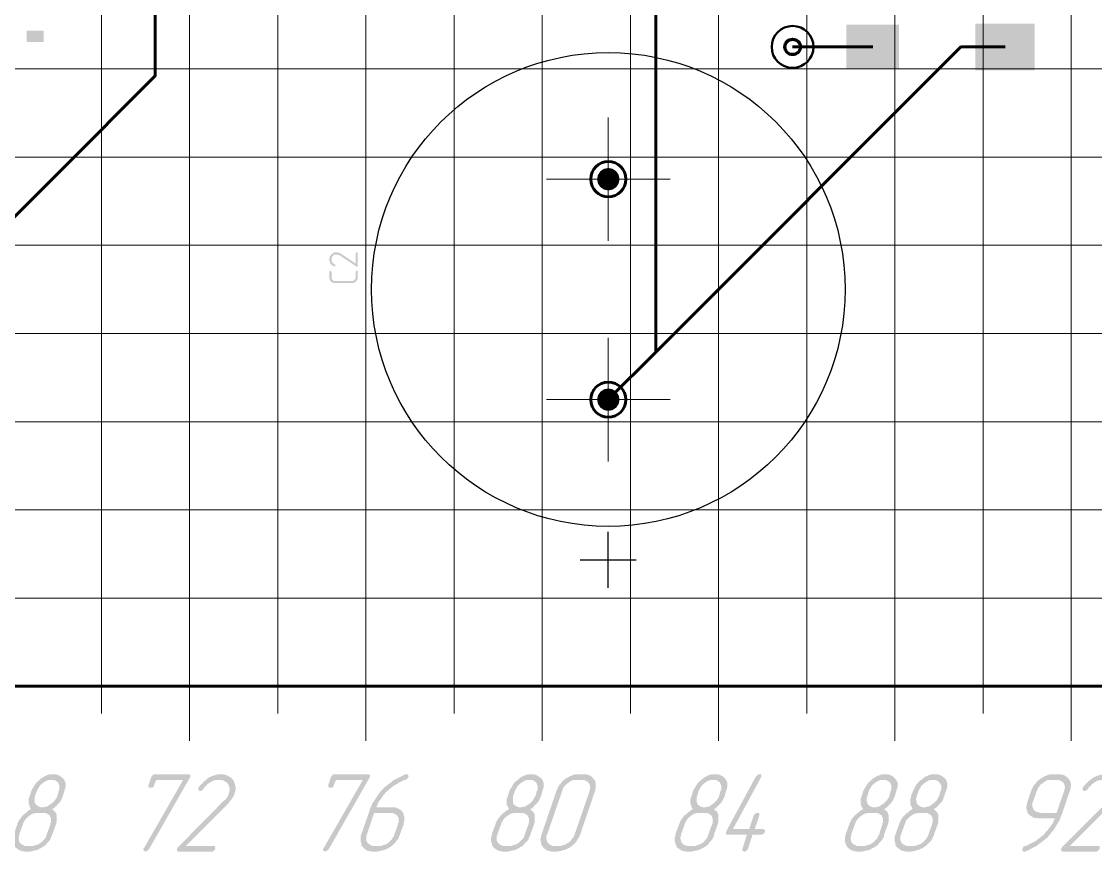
# Paper-space layout 'Layout1' of a CAD drawing. Extents: x -1 to 840, y -1 to 593.
# Drawn here: x 245.69 to 294.43, y 323.69 to 361.34 of the extents above; entities that cross this region are included whole.
import ezdxf

# ---------------------------------------------------------------- set-up
doc = ezdxf.new("R2010")
doc.units = 0
doc.header["$MEASUREMENT"] = 0
doc.layers.add('PDF _Геометрия', color=7, linetype='CONTINUOUS')
doc.layers.add('PDF _Сплошная заливка', color=7, linetype='CONTINUOUS')

psp = doc.layouts.get("Layout1")

# ---------------------------------------------------------------- hatches: boundary and pattern name
at = {"layer": 'PDF _Сплошная заливка', "transparency": 33554559}
for points in [[(272.32, 354.188), (271.81, 354.188), (271.849, 354.383), (271.96, 354.548), (272.125, 354.658), (272.32, 354.697)], [(259.658, 350.541), (259.658, 350.566), (259.658, 350.566), (259.658, 350.617), (259.684, 350.642), (259.684, 350.693), (259.709, 350.719), (259.735, 350.744), (259.735, 350.77), (259.76, 350.77), (259.76, 350.77), (259.76, 350.77), (259.76, 350.795), (259.785, 350.795), (259.811, 350.82), (259.836, 350.846), (259.887, 350.871), (259.912, 350.871), (259.938, 350.871), (259.938, 350.871), (259.963, 350.871), (259.989, 350.871), (259.989, 350.871), (259.989, 350.871), (260.014, 350.871), (260.014, 350.871), (260.039, 350.871), (260.065, 350.871), (260.065, 350.871), (260.065, 350.871), (260.09, 350.846), (260.09, 350.846), (260.116, 350.846), (260.116, 350.846), (260.141, 350.82), (260.166, 350.82), (260.852, 350.363), (260.852, 350.82), (260.852, 350.82), (260.878, 350.846), (260.878, 350.846), (260.878, 350.846), (260.878, 350.871), (260.903, 350.871), (260.903, 350.871), (260.903, 350.871), (260.929, 350.871), (260.929, 350.871), (260.954, 350.846), (260.954, 350.846), (260.954, 350.846), (260.954, 350.846), (260.954, 350.82), (260.954, 350.261), (260.954, 350.261), (260.954, 350.236), (260.954, 350.236), (260.929, 350.236), (260.929, 350.236), (260.929, 350.211), (260.903, 350.211), (260.903, 350.211), (260.903, 350.211), (260.903, 350.211), (260.878, 350.236), (260.116, 350.744), (260.065, 350.744), (260.039, 350.77), (260.039, 350.77), (260.039, 350.77), (260.039, 350.77), (260.014, 350.77), (259.989, 350.77), (259.963, 350.77), (259.963, 350.77), (259.963, 350.77), (259.963, 350.77), (259.938, 350.77), (259.912, 350.77), (259.887, 350.77), (259.862, 350.744), (259.836, 350.719), (259.811, 350.693), (259.811, 350.693), (259.811, 350.693), (259.811, 350.693), (259.785, 350.693), (259.785, 350.668), (259.785, 350.668), (259.76, 350.617), (259.76, 350.617), (259.76, 350.617), (259.76, 350.617), (259.76, 350.592), (259.76, 350.592), (259.76, 350.566), (259.76, 350.541), (259.76, 350.516), (259.76, 350.516), (259.76, 350.49), (259.76, 350.465), (259.76, 350.465), (259.785, 350.439), (259.785, 350.414), (259.785, 350.414), (259.785, 350.414), (259.811, 350.389), (259.811, 350.389), (259.836, 350.363), (259.862, 350.363), (259.887, 350.338), (259.912, 350.312), (259.912, 350.312), (259.912, 350.312), (259.912, 350.312), (259.938, 350.312), (259.938, 350.312), (259.938, 350.312), (259.938, 350.287), (259.938, 350.287), (259.938, 350.287), (259.938, 350.261), (259.938, 350.261), (259.938, 350.236), (259.912, 350.236), (259.912, 350.236), (259.912, 350.236), (259.887, 350.236), (259.887, 350.236), (259.862, 350.236), (259.862, 350.236), (259.862, 350.236), (259.862, 350.236), (259.836, 350.261), (259.811, 350.261), (259.785, 350.287), (259.76, 350.312), (259.735, 350.338), (259.709, 350.363), (259.709, 350.363), (259.709, 350.363), (259.684, 350.389), (259.684, 350.414), (259.684, 350.439), (259.658, 350.465), (259.658, 350.49), (259.658, 350.516)], [(259.658, 349.982), (259.658, 350.008), (259.658, 350.008), (259.684, 350.008), (259.684, 350.033), (259.684, 350.033), (259.709, 350.033), (259.709, 350.033), (259.709, 350.033), (259.735, 350.033), (259.735, 350.008), (259.735, 350.008), (259.735, 350.008), (259.735, 350.008), (259.76, 349.982), (259.76, 349.754), (259.76, 349.728), (259.76, 349.703), (259.76, 349.677), (259.76, 349.677), (259.785, 349.652), (259.811, 349.627), (259.811, 349.627), (259.811, 349.627), (259.836, 349.601), (259.836, 349.601), (259.862, 349.576), (259.887, 349.576), (259.912, 349.576), (259.938, 349.576), (260.675, 349.576), (260.675, 349.576), (260.7, 349.576), (260.7, 349.576), (260.725, 349.576), (260.751, 349.576), (260.776, 349.601), (260.776, 349.601), (260.802, 349.627), (260.802, 349.627), (260.827, 349.627), (260.827, 349.652), (260.827, 349.652), (260.852, 349.677), (260.852, 349.703), (260.852, 349.728), (260.852, 349.754), (260.852, 349.982), (260.852, 349.982), (260.878, 350.008), (260.878, 350.008), (260.878, 350.008), (260.878, 350.033), (260.903, 350.033), (260.903, 350.033), (260.903, 350.033), (260.929, 350.033), (260.929, 350.033), (260.954, 350.008), (260.954, 350.008), (260.954, 350.008), (260.954, 350.008), (260.954, 349.982), (260.954, 349.754), (260.954, 349.728), (260.954, 349.703), (260.954, 349.677), (260.929, 349.652), (260.929, 349.627), (260.903, 349.601), (260.878, 349.55), (260.878, 349.55), (260.878, 349.55), (260.852, 349.55), (260.852, 349.525), (260.827, 349.525), (260.802, 349.5), (260.751, 349.5), (260.725, 349.474), (260.7, 349.474), (260.675, 349.474), (259.938, 349.474), (259.938, 349.474), (259.938, 349.474), (259.912, 349.474), (259.912, 349.474), (259.887, 349.474), (259.862, 349.474), (259.836, 349.5), (259.811, 349.5), (259.76, 349.525), (259.735, 349.55), (259.735, 349.55), (259.735, 349.55), (259.735, 349.576), (259.709, 349.576), (259.684, 349.601), (259.684, 349.627), (259.658, 349.677), (259.658, 349.703), (259.658, 349.728)], [(272.32, 344.188), (271.81, 344.188), (271.849, 344.383), (271.96, 344.548), (272.125, 344.659), (272.32, 344.697)], [(253.282, 327.198), (253.307, 327.198), (253.333, 327.173), (253.333, 327.173), (253.358, 327.148), (253.358, 327.122), (253.358, 327.071), (253.333, 327.046), (251.478, 323.795), (251.478, 323.795), (251.453, 323.769), (251.427, 323.769), (251.402, 323.719), (251.326, 323.693), (251.3, 323.693), (251.3, 323.693), (251.275, 323.719), (251.249, 323.719), (251.224, 323.744), (251.224, 323.744), (251.224, 323.769), (251.224, 323.82), (251.249, 323.846), (253.028, 326.944), (251.808, 326.944), (251.707, 326.69), (251.707, 326.69), (251.707, 326.665), (251.681, 326.64), (251.656, 326.614), (251.63, 326.589), (251.605, 326.589), (251.58, 326.589), (251.554, 326.589), (251.554, 326.589), (251.529, 326.589), (251.503, 326.589), (251.478, 326.614), (251.453, 326.614), (251.453, 326.64), (251.453, 326.665), (251.453, 326.69), (251.58, 327.071), (251.58, 327.071), (251.605, 327.097), (251.605, 327.122), (251.63, 327.148), (251.656, 327.148), (251.681, 327.173), (251.707, 327.198), (251.757, 327.198)], [(254.781, 327.198), (254.806, 327.198), (254.857, 327.198), (254.933, 327.173), (255.009, 327.148), (255.111, 327.097), (255.212, 327.046), (255.238, 326.995), (255.289, 326.944), (255.289, 326.944), (255.289, 326.944), (255.314, 326.919), (255.314, 326.919), (255.34, 326.843), (255.365, 326.792), (255.39, 326.69), (255.416, 326.589), (255.416, 326.538), (255.39, 326.462), (255.39, 326.411), (255.365, 326.335), (255.365, 326.335), (255.365, 326.309), (255.365, 326.309), (255.34, 326.259), (255.314, 326.233), (255.314, 326.182), (255.238, 326.106), (255.238, 326.106), (255.238, 326.081), (255.212, 326.055), (255.187, 326.03), (255.162, 325.979), (255.111, 325.928), (255.085, 325.878), (255.035, 325.827), (253.155, 323.947), (254.425, 323.947), (254.425, 323.947), (254.45, 323.947), (254.476, 323.922), (254.476, 323.896), (254.476, 323.896), (254.501, 323.846), (254.476, 323.82), (254.476, 323.82), (254.476, 323.795), (254.45, 323.769), (254.425, 323.744), (254.425, 323.744), (254.4, 323.719), (254.374, 323.693), (254.323, 323.693), (252.824, 323.693), (252.799, 323.693), (252.774, 323.719), (252.748, 323.744), (252.748, 323.744), (252.748, 323.769), (252.748, 323.795), (252.748, 323.82), (252.748, 323.846), (252.748, 323.846), (252.799, 323.896), (254.857, 325.979), (254.959, 326.055), (255.009, 326.157), (255.035, 326.157), (255.035, 326.182), (255.035, 326.182), (255.06, 326.208), (255.085, 326.284), (255.111, 326.335), (255.111, 326.335), (255.111, 326.36), (255.111, 326.386), (255.136, 326.436), (255.136, 326.487), (255.136, 326.563), (255.111, 326.64), (255.085, 326.716), (255.085, 326.741), (255.06, 326.767), (255.035, 326.767), (255.035, 326.792), (255.035, 326.792), (255.009, 326.817), (254.959, 326.843), (254.882, 326.894), (254.882, 326.894), (254.857, 326.919), (254.831, 326.919), (254.806, 326.919), (254.781, 326.944), (254.73, 326.944), (254.654, 326.944), (254.628, 326.944), (254.577, 326.944), (254.552, 326.944), (254.476, 326.919), (254.425, 326.919), (254.374, 326.894), (254.298, 326.843), (254.298, 326.843), (254.273, 326.843), (254.222, 326.817), (254.171, 326.767), (254.12, 326.741), (254.069, 326.665), (253.993, 326.614), (253.942, 326.512), (253.942, 326.512), (253.917, 326.512), (253.917, 326.487), (253.891, 326.462), (253.866, 326.462), (253.866, 326.462), (253.841, 326.436), (253.815, 326.436), (253.79, 326.436), (253.764, 326.436), (253.739, 326.462), (253.714, 326.462), (253.714, 326.487), (253.714, 326.487), (253.714, 326.512), (253.714, 326.563), (253.739, 326.614), (253.739, 326.614), (253.739, 326.614), (253.764, 326.64), (253.764, 326.665), (253.815, 326.716), (253.891, 326.767), (253.942, 326.843), (254.044, 326.919), (254.12, 326.995), (254.222, 327.071), (254.222, 327.071), (254.222, 327.071), (254.273, 327.071), (254.298, 327.097), (254.374, 327.122), (254.45, 327.148), (254.527, 327.173), (254.628, 327.198), (254.73, 327.198), (254.755, 327.198)], [(261.437, 327.198), (261.462, 327.198), (261.487, 327.173), (261.487, 327.173), (261.513, 327.148), (261.513, 327.122), (261.513, 327.071), (261.487, 327.046), (259.633, 323.795), (259.633, 323.795), (259.608, 323.769), (259.582, 323.769), (259.557, 323.719), (259.48, 323.693), (259.455, 323.693), (259.455, 323.693), (259.43, 323.719), (259.404, 323.719), (259.379, 323.744), (259.379, 323.744), (259.379, 323.769), (259.379, 323.82), (259.404, 323.846), (261.183, 326.944), (259.963, 326.944), (259.862, 326.69), (259.862, 326.69), (259.862, 326.665), (259.836, 326.64), (259.811, 326.614), (259.785, 326.589), (259.76, 326.589), (259.735, 326.589), (259.709, 326.589), (259.709, 326.589), (259.684, 326.589), (259.658, 326.589), (259.633, 326.614), (259.608, 326.614), (259.608, 326.64), (259.608, 326.665), (259.608, 326.69), (259.735, 327.071), (259.735, 327.071), (259.76, 327.097), (259.76, 327.122), (259.785, 327.148), (259.811, 327.148), (259.836, 327.173), (259.862, 327.198), (259.912, 327.198)], [(279.195, 327.198), (279.245, 327.198), (279.245, 327.173), (279.271, 327.148), (279.271, 327.148), (279.271, 327.122), (279.271, 327.071), (279.245, 327.046), (277.975, 324.709), (278.712, 324.709), (278.915, 325.319), (278.915, 325.344), (278.94, 325.344), (278.94, 325.37), (278.991, 325.395), (278.991, 325.42), (279.017, 325.42), (279.042, 325.446), (279.093, 325.446), (279.093, 325.446), (279.118, 325.446), (279.144, 325.446), (279.169, 325.42), (279.169, 325.42), (279.169, 325.395), (279.169, 325.37), (279.169, 325.319), (278.966, 324.709), (279.347, 324.709), (279.347, 324.709), (279.398, 324.684), (279.398, 324.658), (279.423, 324.658), (279.423, 324.633), (279.423, 324.608), (279.423, 324.582), (279.423, 324.582), (279.398, 324.557), (279.398, 324.531), (279.347, 324.481), (279.347, 324.481), (279.322, 324.481), (279.296, 324.455), (279.245, 324.455), (278.864, 324.455), (278.661, 323.82), (278.661, 323.82), (278.636, 323.795), (278.636, 323.769), (278.585, 323.719), (278.585, 323.719), (278.559, 323.719), (278.534, 323.693), (278.483, 323.693), (278.483, 323.693), (278.483, 323.693), (278.458, 323.719), (278.407, 323.719), (278.407, 323.744), (278.407, 323.744), (278.407, 323.769), (278.407, 323.795), (278.407, 323.82), (278.61, 324.455), (277.747, 324.455), (277.721, 324.455), (277.696, 324.455), (277.67, 324.481), (277.67, 324.481), (277.67, 324.506), (277.645, 324.531), (277.67, 324.582), (277.67, 324.608), (279.017, 327.097), (279.017, 327.097), (279.042, 327.122), (279.068, 327.148), (279.093, 327.173), (279.169, 327.198)], [(294.92, 327.198), (294.945, 327.198), (294.971, 327.198), (295.047, 327.173), (295.149, 327.148), (295.225, 327.097), (295.327, 327.046), (295.377, 326.995), (295.403, 326.944), (295.403, 326.944), (295.428, 326.944), (295.428, 326.919), (295.428, 326.919), (295.479, 326.843), (295.504, 326.792), (295.53, 326.69), (295.53, 326.589), (295.53, 326.538), (295.53, 326.462), (295.53, 326.411), (295.504, 326.335), (295.504, 326.335), (295.504, 326.309), (295.479, 326.309), (295.479, 326.259), (295.454, 326.233), (295.428, 326.182), (295.377, 326.106), (295.377, 326.106), (295.352, 326.081), (295.352, 326.055), (295.327, 326.03), (295.301, 325.979), (295.25, 325.928), (295.2, 325.878), (295.149, 325.827), (293.269, 323.947), (294.539, 323.947), (294.564, 323.947), (294.59, 323.947), (294.615, 323.922), (294.615, 323.896), (294.615, 323.896), (294.615, 323.846), (294.615, 323.82), (294.615, 323.82), (294.59, 323.795), (294.59, 323.769), (294.564, 323.744), (294.539, 323.744), (294.514, 323.719), (294.488, 323.693), (294.437, 323.693), (292.939, 323.693), (292.913, 323.693), (292.888, 323.719), (292.888, 323.744), (292.862, 323.744), (292.862, 323.769), (292.862, 323.795), (292.862, 323.82), (292.888, 323.846), (292.888, 323.846), (292.913, 323.896), (294.996, 325.979), (295.073, 326.055), (295.149, 326.157), (295.149, 326.157), (295.149, 326.182), (295.174, 326.182), (295.174, 326.208), (295.225, 326.284), (295.25, 326.335), (295.25, 326.335), (295.25, 326.36), (295.25, 326.386), (295.25, 326.436), (295.276, 326.487), (295.25, 326.563), (295.25, 326.64), (295.225, 326.716), (295.2, 326.741), (295.174, 326.767), (295.174, 326.767), (295.174, 326.792), (295.149, 326.792), (295.149, 326.817), (295.073, 326.843), (295.022, 326.894), (294.996, 326.894), (294.996, 326.919), (294.971, 326.919), (294.945, 326.919), (294.92, 326.944), (294.869, 326.944), (294.768, 326.944), (294.742, 326.944), (294.717, 326.944), (294.666, 326.944), (294.615, 326.919), (294.564, 326.919), (294.488, 326.894), (294.412, 326.843), (294.412, 326.843), (294.387, 326.843), (294.361, 326.817), (294.31, 326.767), (294.26, 326.741), (294.209, 326.665), (294.133, 326.614), (294.082, 326.512), (294.056, 326.512), (294.056, 326.512), (294.031, 326.487), (294.006, 326.462), (294.006, 326.462), (293.98, 326.462), (293.955, 326.436), (293.929, 326.436), (293.929, 326.436), (293.904, 326.436), (293.879, 326.462), (293.853, 326.462), (293.853, 326.487), (293.828, 326.487), (293.828, 326.512), (293.853, 326.563), (293.853, 326.614), (293.853, 326.614), (293.879, 326.614), (293.879, 326.64), (293.904, 326.665), (293.955, 326.716), (294.006, 326.767), (294.082, 326.843), (294.158, 326.919), (294.26, 326.995), (294.361, 327.071), (294.361, 327.071), (294.361, 327.071), (294.387, 327.071), (294.437, 327.097), (294.488, 327.122), (294.59, 327.148), (294.666, 327.173), (294.768, 327.198), (294.844, 327.198), (294.895, 327.198)]]:
    psp.add_hatch(color=256, dxfattribs=at).paths.add_polyline_path(points)
at = {"layer": 'PDF _Сплошная заливка', "true_color": 0xffffff, "transparency": 33554559}
for points in [[(272.32, 354.697), (272.515, 354.658), (272.681, 354.548), (272.791, 354.383), (272.83, 354.188), (272.32, 354.188)], [(272.32, 353.678), (272.125, 353.717), (271.96, 353.827), (271.849, 353.992), (271.81, 354.188), (272.32, 354.188)], [(272.83, 354.188), (272.791, 353.992), (272.681, 353.827), (272.515, 353.717), (272.32, 353.678), (272.32, 354.188)], [(272.32, 344.697), (272.515, 344.659), (272.681, 344.548), (272.791, 344.383), (272.83, 344.188), (272.32, 344.188)], [(272.32, 343.678), (272.125, 343.717), (271.96, 343.827), (271.849, 343.993), (271.81, 344.188), (272.32, 344.188)], [(272.83, 344.188), (272.791, 343.993), (272.681, 343.827), (272.515, 343.717), (272.32, 343.678), (272.32, 344.188)]]:
    psp.add_hatch(color=7, dxfattribs=at).paths.add_polyline_path(points)
at = {"layer": 'PDF _Сплошная заливка', "transparency": 33554559}
h = psp.add_hatch(color=256, dxfattribs=at)
h.paths.add_polyline_path([(247.058, 326.944), (247.032, 326.944), (246.981, 326.944), (246.931, 326.944), (246.88, 326.919), (246.804, 326.894), (246.727, 326.843), (246.651, 326.792), (246.651, 326.792), (246.626, 326.767), (246.6, 326.741), (246.549, 326.716), (246.524, 326.665), (246.473, 326.589), (246.422, 326.512), (246.397, 326.462), (246.295, 326.182), (246.295, 326.182), (246.295, 326.157), (246.295, 326.131), (246.295, 326.081), (246.295, 326.03), (246.295, 325.954), (246.295, 325.903), (246.346, 325.852), (246.346, 325.827), (246.346, 325.827), (246.372, 325.801), (246.397, 325.776), (246.448, 325.751), (246.499, 325.725), (246.575, 325.7), (246.651, 325.7), (246.677, 325.7), (246.702, 325.7), (246.753, 325.725), (246.829, 325.725), (246.88, 325.751), (246.956, 325.801), (247.032, 325.852), (247.032, 325.852), (247.058, 325.878), (247.108, 325.903), (247.134, 325.954), (247.185, 325.979), (247.235, 326.055), (247.286, 326.131), (247.312, 326.182), (247.388, 326.462), (247.388, 326.462), (247.413, 326.487), (247.413, 326.512), (247.413, 326.563), (247.413, 326.64), (247.413, 326.69), (247.388, 326.741), (247.362, 326.792), (247.362, 326.817), (247.362, 326.817), (247.337, 326.843), (247.286, 326.868), (247.261, 326.894), (247.21, 326.919), (247.134, 326.944)], flags=0)
h.paths.add_polyline_path([(246.677, 325.446), (246.397, 325.446), (246.346, 325.446), (246.295, 325.42), (246.245, 325.42), (246.168, 325.395), (246.092, 325.344), (246.016, 325.293), (246.016, 325.293), (245.991, 325.268), (245.965, 325.242), (245.914, 325.192), (245.864, 325.141), (245.838, 325.09), (245.787, 325.014), (245.762, 324.938), (245.584, 324.455), (245.584, 324.43), (245.584, 324.43), (245.584, 324.379), (245.559, 324.328), (245.559, 324.277), (245.584, 324.227), (245.584, 324.15), (245.609, 324.1), (245.635, 324.1), (245.635, 324.074), (245.66, 324.049), (245.686, 324.023), (245.737, 323.998), (245.787, 323.972), (245.864, 323.947), (245.914, 323.947), (246.219, 323.947), (246.245, 323.947), (246.295, 323.972), (246.372, 323.998), (246.422, 323.998), (246.499, 324.049), (246.575, 324.1), (246.575, 324.1), (246.6, 324.125), (246.651, 324.15), (246.677, 324.201), (246.727, 324.252), (246.778, 324.303), (246.804, 324.379), (246.829, 324.455), (247.007, 324.938), (247.007, 324.963), (247.007, 324.989), (247.032, 325.014), (247.032, 325.065), (247.032, 325.116), (247.032, 325.192), (247.007, 325.242), (246.981, 325.293), (246.981, 325.319), (246.981, 325.319), (246.956, 325.344), (246.905, 325.37), (246.88, 325.395), (246.829, 325.42), (246.753, 325.446)], flags=0)
h.paths.add_polyline_path([(247.21, 327.198), (247.261, 327.198), (247.312, 327.173), (247.388, 327.148), (247.464, 327.097), (247.54, 327.046), (247.617, 326.97), (247.617, 326.97), (247.617, 326.97), (247.642, 326.944), (247.642, 326.919), (247.667, 326.868), (247.667, 326.843), (247.693, 326.792), (247.693, 326.741), (247.693, 326.614), (247.667, 326.538), (247.642, 326.462), (247.566, 326.182), (247.54, 326.182), (247.54, 326.157), (247.54, 326.131), (247.515, 326.081), (247.489, 326.03), (247.464, 325.979), (247.388, 325.878), (247.362, 325.878), (247.362, 325.852), (247.337, 325.827), (247.312, 325.801), (247.261, 325.751), (247.21, 325.7), (247.159, 325.649), (247.083, 325.624), (247.083, 325.598), (247.108, 325.598), (247.134, 325.573), (247.159, 325.547), (247.185, 325.522), (247.235, 325.471), (247.261, 325.42), (247.286, 325.344), (247.286, 325.344), (247.286, 325.319), (247.286, 325.268), (247.286, 325.217), (247.286, 325.166), (247.286, 325.09), (247.286, 325.039), (247.261, 324.938), (247.083, 324.455), (247.083, 324.43), (247.083, 324.43), (247.083, 324.404), (247.058, 324.404), (247.032, 324.328), (247.007, 324.252), (246.956, 324.176), (246.88, 324.1), (246.804, 323.998), (246.702, 323.922), (246.677, 323.922), (246.677, 323.896), (246.651, 323.896), (246.651, 323.896), (246.6, 323.871), (246.575, 323.846), (246.499, 323.82), (246.422, 323.769), (246.295, 323.744), (246.194, 323.719), (246.092, 323.693), (245.813, 323.693), (245.787, 323.693), (245.737, 323.719), (245.66, 323.719), (245.609, 323.744), (245.533, 323.795), (245.457, 323.846), (245.381, 323.922), (245.381, 323.922), (245.356, 323.947), (245.356, 323.998), (245.33, 324.074), (245.305, 324.15), (245.305, 324.227), (245.305, 324.328), (245.33, 324.379), (245.33, 324.455), (245.508, 324.938), (245.508, 324.963), (245.508, 324.989), (245.533, 325.014), (245.559, 325.065), (245.584, 325.116), (245.635, 325.192), (245.686, 325.242), (245.737, 325.319), (245.737, 325.319), (245.762, 325.344), (245.787, 325.37), (245.864, 325.42), (245.914, 325.471), (245.965, 325.522), (246.041, 325.573), (246.143, 325.624), (246.118, 325.624), (246.118, 325.624), (246.092, 325.649), (246.092, 325.674), (246.067, 325.725), (246.041, 325.776), (246.041, 325.827), (246.016, 325.878), (246.016, 325.878), (246.016, 325.903), (246.016, 325.928), (246.016, 325.979), (246.016, 326.005), (246.016, 326.081), (246.041, 326.131), (246.067, 326.208), (246.143, 326.462), (246.143, 326.462), (246.143, 326.462), (246.168, 326.487), (246.168, 326.487), (246.194, 326.563), (246.245, 326.614), (246.295, 326.716), (246.346, 326.792), (246.448, 326.894), (246.549, 326.97), (246.549, 326.995), (246.575, 326.995), (246.6, 327.021), (246.651, 327.046), (246.677, 327.071), (246.727, 327.097), (246.829, 327.148), (246.981, 327.198), (247.058, 327.198), (247.185, 327.198)], flags=0)
h = psp.add_hatch(color=256, dxfattribs=at)
h.paths.add_polyline_path([(262.453, 325.446), (261.691, 325.446), (261.36, 324.455), (261.36, 324.43), (261.335, 324.43), (261.335, 324.379), (261.335, 324.328), (261.335, 324.277), (261.335, 324.227), (261.36, 324.15), (261.386, 324.1), (261.386, 324.1), (261.411, 324.074), (261.437, 324.049), (261.462, 324.023), (261.513, 323.998), (261.564, 323.972), (261.614, 323.947), (261.691, 323.947), (261.97, 323.947), (262.021, 323.947), (262.072, 323.972), (262.123, 323.998), (262.199, 323.998), (262.275, 324.049), (262.351, 324.1), (262.351, 324.1), (262.377, 324.125), (262.402, 324.15), (262.453, 324.201), (262.504, 324.252), (262.529, 324.303), (262.58, 324.379), (262.605, 324.455), (262.783, 324.938), (262.783, 324.963), (262.783, 324.989), (262.809, 325.014), (262.809, 325.065), (262.809, 325.116), (262.809, 325.192), (262.783, 325.242), (262.758, 325.293), (262.758, 325.319), (262.732, 325.319), (262.707, 325.344), (262.682, 325.37), (262.631, 325.395), (262.58, 325.42), (262.529, 325.446)], flags=0)
h.paths.add_polyline_path([(263.19, 327.198), (263.215, 327.198), (263.24, 327.148), (263.24, 327.148), (263.266, 327.122), (263.266, 327.097), (263.24, 327.071), (263.24, 327.071), (263.24, 327.046), (263.215, 327.021), (263.215, 326.995), (263.215, 326.995), (263.19, 326.995), (263.164, 326.97), (263.139, 326.944), (263.063, 326.944), (263.012, 326.919), (262.885, 326.843), (262.885, 326.843), (262.859, 326.843), (262.834, 326.843), (262.809, 326.817), (262.783, 326.792), (262.732, 326.767), (262.656, 326.716), (262.656, 326.716), (262.631, 326.716), (262.58, 326.665), (262.529, 326.64), (262.478, 326.589), (262.402, 326.538), (262.326, 326.462), (262.25, 326.386), (262.224, 326.386), (262.224, 326.36), (262.199, 326.335), (262.148, 326.284), (262.097, 326.233), (262.072, 326.182), (262.021, 326.106), (261.97, 326.03), (261.97, 326.03), (261.945, 326.005), (261.919, 325.979), (261.894, 325.928), (261.869, 325.878), (261.843, 325.827), (261.818, 325.751), (261.792, 325.7), (262.554, 325.7), (262.58, 325.7), (262.631, 325.7), (262.707, 325.674), (262.783, 325.649), (262.859, 325.598), (262.936, 325.547), (262.986, 325.471), (262.986, 325.471), (263.012, 325.446), (263.037, 325.395), (263.037, 325.344), (263.063, 325.242), (263.063, 325.166), (263.063, 325.065), (263.037, 325.014), (263.037, 324.938), (262.859, 324.455), (262.859, 324.43), (262.859, 324.43), (262.859, 324.404), (262.834, 324.404), (262.809, 324.328), (262.783, 324.252), (262.707, 324.176), (262.656, 324.1), (262.554, 323.998), (262.453, 323.922), (262.453, 323.922), (262.453, 323.896), (262.427, 323.896), (262.402, 323.896), (262.377, 323.871), (262.351, 323.846), (262.275, 323.82), (262.173, 323.769), (262.072, 323.744), (261.97, 323.719), (261.843, 323.693), (261.589, 323.693), (261.564, 323.693), (261.513, 323.719), (261.437, 323.719), (261.36, 323.744), (261.284, 323.795), (261.233, 323.846), (261.157, 323.922), (261.157, 323.922), (261.132, 323.947), (261.106, 323.998), (261.106, 324.074), (261.081, 324.15), (261.081, 324.227), (261.081, 324.328), (261.081, 324.379), (261.106, 324.455), (261.487, 325.547), (261.487, 325.573), (261.487, 325.573), (261.513, 325.624), (261.513, 325.649), (261.538, 325.7), (261.564, 325.751), (261.589, 325.801), (261.614, 325.878), (261.716, 326.03), (261.818, 326.182), (261.869, 326.259), (261.919, 326.335), (261.996, 326.436), (262.072, 326.512), (262.072, 326.512), (262.097, 326.538), (262.123, 326.563), (262.148, 326.589), (262.199, 326.64), (262.25, 326.665), (262.3, 326.716), (262.377, 326.767), (262.453, 326.817), (262.529, 326.894), (262.605, 326.944), (262.707, 326.995), (262.91, 327.097), (263.012, 327.148), (263.113, 327.198), (263.164, 327.198)], flags=0)
h = psp.add_hatch(color=256, dxfattribs=at)
h.paths.add_polyline_path([(268.753, 326.944), (268.728, 326.944), (268.677, 326.944), (268.626, 326.944), (268.575, 326.919), (268.499, 326.894), (268.423, 326.843), (268.347, 326.792), (268.347, 326.792), (268.321, 326.767), (268.296, 326.741), (268.245, 326.716), (268.194, 326.665), (268.169, 326.589), (268.118, 326.512), (268.093, 326.462), (267.991, 326.182), (267.991, 326.182), (267.991, 326.157), (267.991, 326.131), (267.991, 326.081), (267.991, 326.03), (267.991, 325.954), (267.991, 325.903), (268.016, 325.852), (268.042, 325.827), (268.042, 325.827), (268.067, 325.801), (268.093, 325.776), (268.143, 325.751), (268.194, 325.725), (268.271, 325.7), (268.321, 325.7), (268.372, 325.7), (268.398, 325.7), (268.448, 325.725), (268.525, 325.725), (268.575, 325.751), (268.652, 325.801), (268.728, 325.852), (268.728, 325.852), (268.753, 325.878), (268.804, 325.903), (268.829, 325.954), (268.88, 325.979), (268.931, 326.055), (268.956, 326.131), (269.007, 326.182), (269.083, 326.462), (269.083, 326.462), (269.109, 326.487), (269.109, 326.512), (269.109, 326.563), (269.109, 326.64), (269.109, 326.69), (269.083, 326.741), (269.058, 326.792), (269.058, 326.817), (269.058, 326.817), (269.033, 326.843), (268.982, 326.868), (268.956, 326.894), (268.906, 326.919), (268.829, 326.944)], flags=0)
h.paths.add_polyline_path([(268.372, 325.446), (268.093, 325.446), (268.042, 325.446), (267.991, 325.42), (267.94, 325.42), (267.864, 325.395), (267.788, 325.344), (267.712, 325.293), (267.712, 325.293), (267.686, 325.268), (267.661, 325.242), (267.61, 325.192), (267.559, 325.141), (267.534, 325.09), (267.483, 325.014), (267.458, 324.938), (267.28, 324.455), (267.28, 324.43), (267.28, 324.43), (267.254, 324.379), (267.254, 324.328), (267.254, 324.277), (267.254, 324.227), (267.28, 324.15), (267.305, 324.1), (267.331, 324.1), (267.331, 324.074), (267.356, 324.049), (267.381, 324.023), (267.432, 323.998), (267.483, 323.972), (267.534, 323.947), (267.61, 323.947), (267.915, 323.947), (267.94, 323.947), (267.991, 323.972), (268.067, 323.998), (268.118, 323.998), (268.194, 324.049), (268.271, 324.1), (268.271, 324.1), (268.296, 324.125), (268.321, 324.15), (268.372, 324.201), (268.423, 324.252), (268.474, 324.303), (268.499, 324.379), (268.525, 324.455), (268.702, 324.938), (268.702, 324.963), (268.702, 324.989), (268.728, 325.014), (268.728, 325.065), (268.728, 325.116), (268.728, 325.192), (268.702, 325.242), (268.677, 325.293), (268.677, 325.319), (268.652, 325.319), (268.626, 325.344), (268.601, 325.37), (268.575, 325.395), (268.499, 325.42), (268.448, 325.446)], flags=0)
h.paths.add_polyline_path([(268.906, 327.198), (268.956, 327.198), (269.007, 327.173), (269.083, 327.148), (269.16, 327.097), (269.236, 327.046), (269.312, 326.97), (269.312, 326.97), (269.312, 326.97), (269.338, 326.944), (269.338, 326.919), (269.363, 326.868), (269.363, 326.843), (269.388, 326.792), (269.388, 326.741), (269.388, 326.614), (269.363, 326.538), (269.338, 326.462), (269.261, 326.182), (269.236, 326.182), (269.236, 326.157), (269.236, 326.131), (269.211, 326.081), (269.185, 326.03), (269.16, 325.979), (269.083, 325.878), (269.058, 325.878), (269.058, 325.852), (269.033, 325.827), (268.982, 325.801), (268.956, 325.751), (268.906, 325.7), (268.855, 325.649), (268.779, 325.624), (268.779, 325.598), (268.804, 325.598), (268.829, 325.573), (268.855, 325.547), (268.88, 325.522), (268.931, 325.471), (268.956, 325.42), (268.982, 325.344), (268.982, 325.344), (268.982, 325.319), (268.982, 325.268), (268.982, 325.217), (268.982, 325.166), (268.982, 325.09), (268.982, 325.039), (268.956, 324.938), (268.779, 324.455), (268.779, 324.43), (268.779, 324.43), (268.779, 324.404), (268.753, 324.404), (268.728, 324.328), (268.702, 324.252), (268.652, 324.176), (268.575, 324.1), (268.474, 323.998), (268.398, 323.922), (268.372, 323.922), (268.372, 323.896), (268.347, 323.896), (268.321, 323.896), (268.296, 323.871), (268.271, 323.846), (268.194, 323.82), (268.118, 323.769), (267.991, 323.744), (267.89, 323.719), (267.788, 323.693), (267.508, 323.693), (267.483, 323.693), (267.432, 323.719), (267.356, 323.719), (267.305, 323.744), (267.229, 323.795), (267.153, 323.846), (267.077, 323.922), (267.077, 323.922), (267.051, 323.947), (267.051, 323.998), (267.026, 324.074), (267, 324.15), (267, 324.227), (267, 324.328), (267.026, 324.379), (267.026, 324.455), (267.204, 324.938), (267.204, 324.963), (267.204, 324.989), (267.229, 325.014), (267.254, 325.065), (267.28, 325.116), (267.331, 325.192), (267.381, 325.242), (267.432, 325.319), (267.432, 325.319), (267.458, 325.344), (267.483, 325.37), (267.534, 325.42), (267.61, 325.471), (267.661, 325.522), (267.737, 325.573), (267.839, 325.624), (267.813, 325.624), (267.813, 325.624), (267.788, 325.649), (267.788, 325.674), (267.762, 325.725), (267.737, 325.776), (267.712, 325.827), (267.712, 325.878), (267.712, 325.878), (267.712, 325.903), (267.712, 325.928), (267.712, 325.979), (267.712, 326.005), (267.712, 326.081), (267.737, 326.131), (267.762, 326.208), (267.839, 326.462), (267.839, 326.462), (267.839, 326.462), (267.839, 326.487), (267.864, 326.487), (267.89, 326.563), (267.94, 326.614), (267.991, 326.716), (268.042, 326.792), (268.143, 326.894), (268.245, 326.97), (268.245, 326.995), (268.271, 326.995), (268.296, 327.021), (268.321, 327.046), (268.372, 327.071), (268.423, 327.097), (268.525, 327.148), (268.677, 327.198), (268.753, 327.198), (268.88, 327.198)], flags=0)
h = psp.add_hatch(color=256, dxfattribs=at)
h.paths.add_polyline_path([(271.141, 326.944), (270.836, 326.944), (270.811, 326.944), (270.76, 326.944), (270.684, 326.919), (270.633, 326.894), (270.557, 326.843), (270.481, 326.792), (270.481, 326.792), (270.455, 326.767), (270.43, 326.741), (270.379, 326.716), (270.328, 326.64), (270.277, 326.589), (270.252, 326.512), (270.227, 326.436), (269.541, 324.455), (269.541, 324.43), (269.515, 324.43), (269.515, 324.379), (269.515, 324.328), (269.515, 324.277), (269.515, 324.227), (269.541, 324.15), (269.566, 324.1), (269.566, 324.1), (269.592, 324.074), (269.617, 324.049), (269.642, 324.023), (269.693, 323.998), (269.744, 323.972), (269.795, 323.947), (269.871, 323.947), (270.151, 323.947), (270.176, 323.947), (270.227, 323.972), (270.303, 323.998), (270.379, 323.998), (270.43, 324.049), (270.506, 324.1), (270.532, 324.1), (270.532, 324.125), (270.582, 324.15), (270.633, 324.201), (270.659, 324.252), (270.709, 324.303), (270.76, 324.379), (270.786, 324.455), (271.472, 326.436), (271.472, 326.462), (271.472, 326.487), (271.472, 326.512), (271.497, 326.563), (271.497, 326.614), (271.472, 326.69), (271.472, 326.741), (271.446, 326.792), (271.421, 326.792), (271.421, 326.817), (271.395, 326.843), (271.37, 326.868), (271.319, 326.894), (271.268, 326.919), (271.217, 326.944)], flags=0)
h.paths.add_polyline_path([(271.268, 327.198), (271.319, 327.198), (271.395, 327.173), (271.472, 327.148), (271.548, 327.097), (271.599, 327.046), (271.675, 326.97), (271.675, 326.97), (271.7, 326.944), (271.726, 326.894), (271.726, 326.843), (271.751, 326.767), (271.751, 326.665), (271.751, 326.563), (271.726, 326.512), (271.726, 326.462), (271.04, 324.455), (271.04, 324.43), (271.04, 324.43), (271.014, 324.404), (271.014, 324.404), (270.989, 324.328), (270.938, 324.277), (270.887, 324.176), (270.836, 324.1), (270.735, 323.998), (270.633, 323.922), (270.633, 323.922), (270.633, 323.922), (270.608, 323.896), (270.582, 323.896), (270.557, 323.871), (270.532, 323.846), (270.455, 323.82), (270.354, 323.769), (270.252, 323.744), (270.151, 323.719), (270.024, 323.693), (269.744, 323.693), (269.719, 323.693), (269.668, 323.719), (269.617, 323.719), (269.541, 323.744), (269.465, 323.795), (269.388, 323.846), (269.338, 323.922), (269.338, 323.922), (269.312, 323.947), (269.287, 323.998), (269.261, 324.074), (269.261, 324.15), (269.236, 324.227), (269.261, 324.328), (269.261, 324.379), (269.287, 324.455), (269.973, 326.462), (269.973, 326.462), (269.973, 326.462), (269.973, 326.487), (269.998, 326.512), (270.024, 326.563), (270.049, 326.64), (270.1, 326.716), (270.176, 326.792), (270.252, 326.894), (270.354, 326.97), (270.354, 326.97), (270.379, 326.995), (270.379, 326.995), (270.405, 327.021), (270.43, 327.021), (270.481, 327.046), (270.557, 327.097), (270.633, 327.122), (270.735, 327.173), (270.862, 327.198), (270.913, 327.198), (271.243, 327.198)], flags=0)
h = psp.add_hatch(color=256, dxfattribs=at)
h.paths.add_polyline_path([(277.086, 326.944), (277.061, 326.944), (277.01, 326.944), (276.959, 326.944), (276.908, 326.919), (276.832, 326.894), (276.756, 326.843), (276.68, 326.792), (276.68, 326.792), (276.654, 326.767), (276.629, 326.741), (276.578, 326.716), (276.553, 326.665), (276.502, 326.589), (276.451, 326.512), (276.425, 326.462), (276.349, 326.182), (276.349, 326.182), (276.324, 326.157), (276.324, 326.131), (276.324, 326.081), (276.324, 326.03), (276.324, 325.954), (276.349, 325.903), (276.375, 325.852), (276.375, 325.827), (276.375, 325.827), (276.4, 325.801), (276.451, 325.776), (276.476, 325.751), (276.527, 325.725), (276.603, 325.7), (276.68, 325.7), (276.705, 325.7), (276.756, 325.7), (276.806, 325.725), (276.857, 325.725), (276.934, 325.751), (276.984, 325.801), (277.061, 325.852), (277.086, 325.852), (277.086, 325.878), (277.137, 325.903), (277.162, 325.954), (277.213, 325.979), (277.264, 326.055), (277.315, 326.131), (277.34, 326.182), (277.416, 326.462), (277.442, 326.462), (277.442, 326.487), (277.442, 326.512), (277.442, 326.563), (277.442, 326.64), (277.442, 326.69), (277.416, 326.741), (277.391, 326.792), (277.391, 326.817), (277.391, 326.817), (277.365, 326.843), (277.315, 326.868), (277.289, 326.894), (277.238, 326.919), (277.162, 326.944)], flags=0)
h.paths.add_polyline_path([(276.705, 325.446), (276.425, 325.446), (276.375, 325.446), (276.324, 325.42), (276.273, 325.42), (276.197, 325.395), (276.121, 325.344), (276.044, 325.293), (276.044, 325.293), (276.019, 325.268), (275.994, 325.242), (275.943, 325.192), (275.892, 325.141), (275.867, 325.09), (275.816, 325.014), (275.79, 324.938), (275.613, 324.455), (275.613, 324.43), (275.613, 324.43), (275.613, 324.379), (275.587, 324.328), (275.587, 324.277), (275.613, 324.227), (275.613, 324.15), (275.663, 324.1), (275.663, 324.1), (275.663, 324.074), (275.689, 324.049), (275.714, 324.023), (275.765, 323.998), (275.816, 323.972), (275.892, 323.947), (275.943, 323.947), (276.248, 323.947), (276.273, 323.947), (276.324, 323.972), (276.4, 323.998), (276.451, 323.998), (276.527, 324.049), (276.603, 324.1), (276.629, 324.1), (276.629, 324.125), (276.68, 324.15), (276.705, 324.201), (276.756, 324.252), (276.806, 324.303), (276.832, 324.379), (276.857, 324.455), (277.035, 324.938), (277.035, 324.963), (277.061, 324.989), (277.061, 325.014), (277.061, 325.065), (277.061, 325.116), (277.061, 325.192), (277.035, 325.242), (277.01, 325.293), (277.01, 325.319), (277.01, 325.319), (276.984, 325.344), (276.934, 325.37), (276.908, 325.395), (276.857, 325.42), (276.781, 325.446)], flags=0)
h.paths.add_polyline_path([(277.238, 327.198), (277.289, 327.198), (277.365, 327.173), (277.416, 327.148), (277.518, 327.097), (277.569, 327.046), (277.645, 326.97), (277.645, 326.97), (277.645, 326.97), (277.67, 326.944), (277.67, 326.919), (277.696, 326.868), (277.721, 326.843), (277.721, 326.792), (277.721, 326.741), (277.721, 326.614), (277.696, 326.538), (277.67, 326.462), (277.594, 326.182), (277.594, 326.182), (277.569, 326.157), (277.569, 326.131), (277.543, 326.081), (277.518, 326.03), (277.492, 325.979), (277.416, 325.878), (277.416, 325.878), (277.391, 325.852), (277.365, 325.827), (277.34, 325.801), (277.289, 325.751), (277.238, 325.7), (277.188, 325.649), (277.111, 325.624), (277.111, 325.598), (277.137, 325.598), (277.162, 325.573), (277.188, 325.547), (277.238, 325.522), (277.264, 325.471), (277.289, 325.42), (277.315, 325.344), (277.315, 325.344), (277.315, 325.319), (277.315, 325.268), (277.315, 325.217), (277.315, 325.166), (277.315, 325.09), (277.315, 325.039), (277.289, 324.938), (277.111, 324.455), (277.111, 324.43), (277.111, 324.43), (277.111, 324.404), (277.111, 324.404), (277.086, 324.328), (277.035, 324.252), (276.984, 324.176), (276.908, 324.1), (276.832, 323.998), (276.73, 323.922), (276.73, 323.922), (276.705, 323.896), (276.68, 323.896), (276.68, 323.896), (276.654, 323.871), (276.603, 323.846), (276.527, 323.82), (276.451, 323.769), (276.349, 323.744), (276.222, 323.719), (276.121, 323.693), (275.841, 323.693), (275.816, 323.693), (275.765, 323.719), (275.714, 323.719), (275.638, 323.744), (275.562, 323.795), (275.485, 323.846), (275.409, 323.922), (275.409, 323.922), (275.409, 323.947), (275.384, 323.998), (275.358, 324.074), (275.333, 324.15), (275.333, 324.227), (275.333, 324.328), (275.358, 324.379), (275.358, 324.455), (275.536, 324.938), (275.536, 324.963), (275.562, 324.989), (275.562, 325.014), (275.587, 325.065), (275.613, 325.116), (275.663, 325.192), (275.714, 325.242), (275.765, 325.319), (275.765, 325.319), (275.79, 325.344), (275.841, 325.37), (275.892, 325.42), (275.943, 325.471), (276.019, 325.522), (276.07, 325.573), (276.171, 325.624), (276.171, 325.624), (276.146, 325.624), (276.146, 325.649), (276.121, 325.674), (276.095, 325.725), (276.07, 325.776), (276.07, 325.827), (276.044, 325.878), (276.044, 325.878), (276.044, 325.903), (276.044, 325.928), (276.044, 325.979), (276.044, 326.005), (276.044, 326.081), (276.07, 326.131), (276.095, 326.208), (276.171, 326.462), (276.171, 326.462), (276.171, 326.462), (276.197, 326.487), (276.197, 326.487), (276.222, 326.563), (276.273, 326.614), (276.324, 326.716), (276.375, 326.792), (276.476, 326.894), (276.578, 326.97), (276.578, 326.995), (276.603, 326.995), (276.629, 327.021), (276.68, 327.046), (276.705, 327.071), (276.756, 327.097), (276.857, 327.148), (277.01, 327.198), (277.111, 327.198), (277.213, 327.198)], flags=0)
h = psp.add_hatch(color=256, dxfattribs=at)
h.paths.add_polyline_path([(284.809, 326.944), (284.784, 326.944), (284.733, 326.944), (284.682, 326.944), (284.631, 326.919), (284.555, 326.894), (284.479, 326.843), (284.403, 326.792), (284.403, 326.792), (284.377, 326.767), (284.352, 326.741), (284.301, 326.716), (284.276, 326.665), (284.225, 326.589), (284.174, 326.512), (284.148, 326.462), (284.072, 326.182), (284.072, 326.182), (284.047, 326.157), (284.047, 326.131), (284.047, 326.081), (284.047, 326.03), (284.047, 325.954), (284.072, 325.903), (284.098, 325.852), (284.098, 325.827), (284.098, 325.827), (284.123, 325.801), (284.174, 325.776), (284.199, 325.751), (284.25, 325.725), (284.326, 325.7), (284.403, 325.7), (284.428, 325.7), (284.479, 325.7), (284.53, 325.725), (284.58, 325.725), (284.657, 325.751), (284.707, 325.801), (284.784, 325.852), (284.809, 325.852), (284.809, 325.878), (284.86, 325.903), (284.885, 325.954), (284.936, 325.979), (284.987, 326.055), (285.038, 326.131), (285.063, 326.182), (285.139, 326.462), (285.165, 326.462), (285.165, 326.487), (285.165, 326.512), (285.165, 326.563), (285.165, 326.64), (285.165, 326.69), (285.139, 326.741), (285.114, 326.792), (285.114, 326.817), (285.114, 326.817), (285.088, 326.843), (285.038, 326.868), (285.012, 326.894), (284.961, 326.919), (284.885, 326.944)], flags=0)
h.paths.add_polyline_path([(284.428, 325.446), (284.148, 325.446), (284.098, 325.446), (284.047, 325.42), (283.996, 325.42), (283.92, 325.395), (283.844, 325.344), (283.767, 325.293), (283.767, 325.293), (283.742, 325.268), (283.717, 325.242), (283.666, 325.192), (283.615, 325.141), (283.59, 325.09), (283.539, 325.014), (283.513, 324.938), (283.336, 324.455), (283.336, 324.43), (283.336, 324.43), (283.336, 324.379), (283.31, 324.328), (283.31, 324.277), (283.336, 324.227), (283.336, 324.15), (283.386, 324.1), (283.386, 324.1), (283.386, 324.074), (283.412, 324.049), (283.437, 324.023), (283.488, 323.998), (283.539, 323.972), (283.615, 323.947), (283.666, 323.947), (283.971, 323.947), (283.996, 323.947), (284.047, 323.972), (284.123, 323.998), (284.174, 323.998), (284.25, 324.049), (284.326, 324.1), (284.352, 324.1), (284.352, 324.125), (284.403, 324.15), (284.428, 324.201), (284.479, 324.252), (284.53, 324.303), (284.555, 324.379), (284.606, 324.455), (284.758, 324.938), (284.758, 324.963), (284.784, 324.989), (284.784, 325.014), (284.784, 325.065), (284.784, 325.116), (284.784, 325.192), (284.758, 325.242), (284.733, 325.293), (284.733, 325.319), (284.733, 325.319), (284.707, 325.344), (284.657, 325.37), (284.631, 325.395), (284.58, 325.42), (284.504, 325.446)], flags=0)
h.paths.add_polyline_path([(284.961, 327.198), (285.012, 327.198), (285.088, 327.173), (285.139, 327.148), (285.241, 327.097), (285.292, 327.046), (285.368, 326.97), (285.368, 326.97), (285.368, 326.97), (285.393, 326.944), (285.393, 326.919), (285.419, 326.868), (285.444, 326.843), (285.444, 326.792), (285.444, 326.741), (285.444, 326.614), (285.419, 326.538), (285.393, 326.462), (285.317, 326.182), (285.317, 326.182), (285.292, 326.157), (285.292, 326.131), (285.266, 326.081), (285.241, 326.03), (285.216, 325.979), (285.139, 325.878), (285.139, 325.878), (285.114, 325.852), (285.088, 325.827), (285.063, 325.801), (285.012, 325.751), (284.961, 325.7), (284.911, 325.649), (284.834, 325.624), (284.834, 325.598), (284.86, 325.598), (284.885, 325.573), (284.911, 325.547), (284.961, 325.522), (284.987, 325.471), (285.012, 325.42), (285.038, 325.344), (285.038, 325.344), (285.038, 325.319), (285.038, 325.268), (285.038, 325.217), (285.038, 325.166), (285.038, 325.09), (285.038, 325.039), (285.012, 324.938), (284.834, 324.455), (284.834, 324.43), (284.834, 324.43), (284.834, 324.404), (284.834, 324.404), (284.809, 324.328), (284.758, 324.252), (284.707, 324.176), (284.631, 324.1), (284.555, 323.998), (284.453, 323.922), (284.453, 323.922), (284.428, 323.896), (284.403, 323.896), (284.403, 323.896), (284.377, 323.871), (284.326, 323.846), (284.25, 323.82), (284.174, 323.769), (284.072, 323.744), (283.945, 323.719), (283.844, 323.693), (283.564, 323.693), (283.539, 323.693), (283.488, 323.719), (283.437, 323.719), (283.361, 323.744), (283.285, 323.795), (283.209, 323.846), (283.132, 323.922), (283.132, 323.922), (283.132, 323.947), (283.107, 323.998), (283.082, 324.074), (283.056, 324.15), (283.056, 324.227), (283.056, 324.328), (283.082, 324.379), (283.082, 324.455), (283.259, 324.938), (283.259, 324.963), (283.285, 324.989), (283.285, 325.014), (283.31, 325.065), (283.336, 325.116), (283.386, 325.192), (283.437, 325.242), (283.488, 325.319), (283.488, 325.319), (283.513, 325.344), (283.564, 325.37), (283.615, 325.42), (283.666, 325.471), (283.742, 325.522), (283.793, 325.573), (283.894, 325.624), (283.894, 325.624), (283.869, 325.624), (283.869, 325.649), (283.844, 325.674), (283.818, 325.725), (283.793, 325.776), (283.793, 325.827), (283.767, 325.878), (283.767, 325.878), (283.767, 325.903), (283.767, 325.928), (283.767, 325.979), (283.767, 326.005), (283.767, 326.081), (283.793, 326.131), (283.818, 326.208), (283.894, 326.462), (283.894, 326.462), (283.894, 326.462), (283.92, 326.487), (283.92, 326.487), (283.945, 326.563), (283.996, 326.614), (284.047, 326.716), (284.098, 326.792), (284.199, 326.894), (284.301, 326.97), (284.301, 326.995), (284.326, 326.995), (284.352, 327.021), (284.403, 327.046), (284.428, 327.071), (284.479, 327.097), (284.606, 327.148), (284.733, 327.198), (284.834, 327.198), (284.936, 327.198)], flags=0)
h = psp.add_hatch(color=256, dxfattribs=at)
h.paths.add_polyline_path([(287.07, 326.944), (287.045, 326.944), (286.994, 326.944), (286.943, 326.944), (286.892, 326.919), (286.816, 326.894), (286.74, 326.843), (286.664, 326.792), (286.664, 326.792), (286.638, 326.767), (286.613, 326.741), (286.562, 326.716), (286.511, 326.665), (286.486, 326.589), (286.435, 326.512), (286.41, 326.462), (286.308, 326.182), (286.308, 326.182), (286.308, 326.157), (286.308, 326.131), (286.282, 326.081), (286.282, 326.03), (286.308, 325.954), (286.308, 325.903), (286.333, 325.852), (286.359, 325.827), (286.359, 325.827), (286.384, 325.801), (286.41, 325.776), (286.46, 325.751), (286.511, 325.725), (286.562, 325.7), (286.638, 325.7), (286.689, 325.7), (286.714, 325.7), (286.765, 325.725), (286.841, 325.725), (286.892, 325.751), (286.968, 325.801), (287.045, 325.852), (287.045, 325.852), (287.07, 325.878), (287.121, 325.903), (287.146, 325.954), (287.197, 325.979), (287.248, 326.055), (287.273, 326.131), (287.324, 326.182), (287.4, 326.462), (287.4, 326.462), (287.426, 326.487), (287.426, 326.512), (287.426, 326.563), (287.426, 326.64), (287.426, 326.69), (287.4, 326.741), (287.375, 326.792), (287.375, 326.817), (287.35, 326.817), (287.324, 326.843), (287.299, 326.868), (287.273, 326.894), (287.197, 326.919), (287.146, 326.944)], flags=0)
h.paths.add_polyline_path([(286.689, 325.446), (286.41, 325.446), (286.359, 325.446), (286.308, 325.42), (286.257, 325.42), (286.181, 325.395), (286.105, 325.344), (286.028, 325.293), (286.028, 325.293), (286.003, 325.268), (285.978, 325.242), (285.927, 325.192), (285.876, 325.141), (285.825, 325.09), (285.8, 325.014), (285.774, 324.938), (285.597, 324.455), (285.597, 324.43), (285.597, 324.43), (285.571, 324.379), (285.571, 324.328), (285.571, 324.277), (285.571, 324.227), (285.597, 324.15), (285.622, 324.1), (285.622, 324.1), (285.647, 324.074), (285.673, 324.049), (285.698, 324.023), (285.749, 323.998), (285.8, 323.972), (285.851, 323.947), (285.927, 323.947), (286.206, 323.947), (286.257, 323.947), (286.308, 323.972), (286.359, 323.998), (286.435, 323.998), (286.511, 324.049), (286.587, 324.1), (286.587, 324.1), (286.613, 324.125), (286.638, 324.15), (286.689, 324.201), (286.74, 324.252), (286.765, 324.303), (286.816, 324.379), (286.841, 324.455), (287.019, 324.938), (287.019, 324.963), (287.019, 324.989), (287.045, 325.014), (287.045, 325.065), (287.045, 325.116), (287.045, 325.192), (287.019, 325.242), (286.994, 325.293), (286.994, 325.319), (286.968, 325.319), (286.943, 325.344), (286.918, 325.37), (286.867, 325.395), (286.816, 325.42), (286.765, 325.446)], flags=0)
h.paths.add_polyline_path([(287.197, 327.198), (287.273, 327.198), (287.324, 327.173), (287.4, 327.148), (287.477, 327.097), (287.553, 327.046), (287.629, 326.97), (287.629, 326.97), (287.629, 326.97), (287.654, 326.944), (287.654, 326.919), (287.68, 326.868), (287.68, 326.843), (287.705, 326.792), (287.705, 326.741), (287.705, 326.614), (287.68, 326.538), (287.654, 326.462), (287.553, 326.182), (287.553, 326.182), (287.553, 326.157), (287.527, 326.131), (287.527, 326.081), (287.502, 326.03), (287.477, 325.979), (287.375, 325.878), (287.375, 325.878), (287.375, 325.852), (287.35, 325.827), (287.299, 325.801), (287.273, 325.751), (287.222, 325.7), (287.146, 325.649), (287.095, 325.624), (287.095, 325.598), (287.121, 325.598), (287.146, 325.573), (287.172, 325.547), (287.197, 325.522), (287.222, 325.471), (287.273, 325.42), (287.299, 325.344), (287.299, 325.344), (287.299, 325.319), (287.299, 325.268), (287.299, 325.217), (287.299, 325.166), (287.299, 325.09), (287.299, 325.039), (287.273, 324.938), (287.095, 324.455), (287.095, 324.43), (287.095, 324.43), (287.095, 324.404), (287.07, 324.404), (287.045, 324.328), (287.019, 324.252), (286.968, 324.176), (286.892, 324.1), (286.791, 323.998), (286.689, 323.922), (286.689, 323.922), (286.689, 323.896), (286.664, 323.896), (286.638, 323.896), (286.613, 323.871), (286.587, 323.846), (286.511, 323.82), (286.41, 323.769), (286.308, 323.744), (286.206, 323.719), (286.079, 323.693), (285.825, 323.693), (285.8, 323.693), (285.749, 323.719), (285.673, 323.719), (285.597, 323.744), (285.546, 323.795), (285.469, 323.846), (285.393, 323.922), (285.393, 323.922), (285.368, 323.947), (285.343, 323.998), (285.343, 324.074), (285.317, 324.15), (285.317, 324.227), (285.317, 324.328), (285.317, 324.379), (285.343, 324.455), (285.52, 324.938), (285.52, 324.963), (285.52, 324.989), (285.546, 325.014), (285.571, 325.065), (285.597, 325.116), (285.647, 325.192), (285.673, 325.242), (285.749, 325.319), (285.749, 325.319), (285.774, 325.344), (285.8, 325.37), (285.851, 325.42), (285.927, 325.471), (285.978, 325.522), (286.054, 325.573), (286.13, 325.624), (286.13, 325.624), (286.13, 325.624), (286.105, 325.649), (286.105, 325.674), (286.079, 325.725), (286.054, 325.776), (286.028, 325.827), (286.028, 325.878), (286.028, 325.878), (286.028, 325.903), (286.028, 325.928), (286.028, 325.979), (286.028, 326.005), (286.028, 326.081), (286.054, 326.131), (286.054, 326.208), (286.155, 326.462), (286.155, 326.462), (286.155, 326.462), (286.155, 326.487), (286.181, 326.487), (286.206, 326.563), (286.232, 326.614), (286.282, 326.716), (286.359, 326.792), (286.435, 326.894), (286.562, 326.97), (286.562, 326.995), (286.587, 326.995), (286.613, 327.021), (286.638, 327.046), (286.689, 327.071), (286.74, 327.097), (286.841, 327.148), (286.994, 327.198), (287.07, 327.198)], flags=0)
h = psp.add_hatch(color=256, dxfattribs=at)
h.paths.add_polyline_path([(292.684, 326.944), (292.38, 326.944), (292.354, 326.944), (292.303, 326.944), (292.227, 326.919), (292.176, 326.894), (292.1, 326.843), (292.024, 326.792), (292.024, 326.792), (291.999, 326.767), (291.948, 326.741), (291.922, 326.716), (291.872, 326.64), (291.821, 326.589), (291.795, 326.512), (291.77, 326.462), (291.592, 325.954), (291.592, 325.954), (291.567, 325.928), (291.567, 325.878), (291.567, 325.827), (291.567, 325.776), (291.567, 325.725), (291.592, 325.649), (291.617, 325.598), (291.617, 325.598), (291.643, 325.573), (291.668, 325.547), (291.694, 325.522), (291.745, 325.497), (291.795, 325.471), (291.846, 325.471), (291.922, 325.446), (292.659, 325.446), (293.015, 326.462), (293.015, 326.462), (293.015, 326.487), (293.015, 326.512), (293.04, 326.563), (293.04, 326.64), (293.015, 326.69), (293.015, 326.741), (292.989, 326.792), (292.989, 326.817), (292.964, 326.817), (292.939, 326.843), (292.913, 326.868), (292.862, 326.894), (292.811, 326.919), (292.761, 326.944)], flags=0)
h.paths.add_polyline_path([(292.811, 327.198), (292.862, 327.198), (292.939, 327.173), (293.015, 327.148), (293.091, 327.097), (293.167, 327.046), (293.218, 326.97), (293.218, 326.97), (293.243, 326.97), (293.243, 326.944), (293.269, 326.919), (293.269, 326.868), (293.294, 326.843), (293.294, 326.792), (293.32, 326.741), (293.294, 326.614), (293.294, 326.512), (293.269, 326.462), (292.888, 325.344), (292.888, 325.344), (292.862, 325.319), (292.862, 325.293), (292.837, 325.242), (292.837, 325.217), (292.811, 325.141), (292.786, 325.09), (292.735, 325.014), (292.659, 324.887), (292.558, 324.709), (292.507, 324.633), (292.43, 324.557), (292.354, 324.455), (292.278, 324.379), (292.278, 324.379), (292.278, 324.354), (292.253, 324.328), (292.202, 324.303), (292.176, 324.277), (292.126, 324.227), (292.049, 324.176), (291.999, 324.125), (291.922, 324.074), (291.821, 323.998), (291.745, 323.947), (291.643, 323.896), (291.465, 323.795), (291.363, 323.744), (291.236, 323.693), (291.186, 323.693), (291.186, 323.693), (291.16, 323.693), (291.135, 323.719), (291.109, 323.744), (291.109, 323.744), (291.109, 323.769), (291.109, 323.795), (291.109, 323.82), (291.109, 323.82), (291.135, 323.846), (291.135, 323.871), (291.16, 323.896), (291.16, 323.896), (291.16, 323.922), (291.186, 323.922), (291.236, 323.947), (291.236, 323.947), (291.262, 323.947), (291.262, 323.947), (291.313, 323.972), (291.338, 323.972), (291.389, 323.998), (291.414, 324.023), (291.465, 324.049), (291.592, 324.1), (291.617, 324.125), (291.719, 324.176), (291.719, 324.176), (291.745, 324.201), (291.77, 324.227), (291.821, 324.252), (291.897, 324.303), (291.973, 324.379), (292.049, 324.43), (292.126, 324.506), (292.126, 324.531), (292.151, 324.531), (292.176, 324.582), (292.202, 324.608), (292.253, 324.658), (292.303, 324.735), (292.354, 324.785), (292.405, 324.861), (292.405, 324.861), (292.405, 324.887), (292.43, 324.912), (292.481, 324.963), (292.507, 325.014), (292.532, 325.09), (292.558, 325.141), (292.583, 325.192), (291.795, 325.192), (291.77, 325.217), (291.719, 325.217), (291.668, 325.217), (291.592, 325.242), (291.516, 325.293), (291.44, 325.344), (291.363, 325.42), (291.363, 325.42), (291.338, 325.446), (291.338, 325.497), (291.313, 325.573), (291.287, 325.649), (291.287, 325.725), (291.313, 325.827), (291.313, 325.878), (291.338, 325.954), (291.516, 326.462), (291.516, 326.462), (291.516, 326.462), (291.516, 326.487), (291.541, 326.512), (291.567, 326.563), (291.592, 326.64), (291.643, 326.716), (291.719, 326.792), (291.795, 326.894), (291.897, 326.97), (291.897, 326.97), (291.922, 326.995), (291.922, 326.995), (291.948, 327.021), (291.973, 327.021), (292.024, 327.046), (292.1, 327.097), (292.176, 327.122), (292.278, 327.173), (292.405, 327.198), (292.456, 327.198)], flags=0)

# ---------------------------------------------------------------- linework, layer by layer
at = {"layer": 'PDF _Геометрия', "lineweight": 20}
for points in [[(106.809, 331.188), (109.29, 331.188), (349.334, 331.188), (349.334, 491.187), (109.29, 491.187)], [(249.316, 329.948), (249.316, 331.188), (249.316, 491.187)], [(253.317, 328.708), (253.317, 331.188), (253.317, 491.187)], [(257.317, 329.948), (257.317, 331.188), (257.317, 491.187)], [(261.318, 328.708), (261.318, 331.188), (261.318, 491.187)], [(265.319, 329.948), (265.319, 331.188), (265.319, 491.187)], [(269.319, 328.708), (269.319, 331.188), (269.319, 491.187)], [(273.32, 329.948), (273.32, 331.188), (273.32, 491.187)], [(277.321, 328.708), (277.321, 331.188), (277.321, 491.187)], [(281.322, 329.948), (281.322, 331.188), (281.322, 491.187)], [(285.322, 328.708), (285.322, 331.188), (285.322, 491.187)], [(289.323, 329.948), (289.323, 331.188), (289.323, 491.187)], [(293.324, 328.708), (293.324, 331.188), (293.324, 491.187)], [(108.05, 359.188), (109.29, 359.188), (349.334, 359.188)], [(272.32, 351.388), (272.32, 356.988)], [(272.32, 351.688), (272.32, 356.688)], [(106.809, 355.188), (109.29, 355.188), (349.334, 355.188)], [(269.52, 354.188), (275.121, 354.188)], [(269.82, 354.188), (274.821, 354.188)], [(108.05, 351.188), (109.29, 351.188), (349.334, 351.188)], [(106.809, 347.188), (109.29, 347.188), (349.334, 347.188)], [(272.32, 341.388), (272.32, 346.988)], [(272.32, 341.687), (272.32, 346.688)], [(269.52, 344.188), (275.121, 344.188)], [(269.82, 344.188), (274.821, 344.188)], [(108.05, 343.188), (109.29, 343.188), (349.334, 343.188)], [(106.809, 339.188), (109.29, 339.188), (349.334, 339.188)], [(108.05, 335.188), (109.29, 335.188), (349.334, 335.188)], [(253.317, 329.948), (253.317, 331.188)], [(261.318, 329.948), (261.318, 331.188)], [(269.319, 329.948), (269.319, 331.188)], [(277.321, 329.948), (277.321, 331.188)], [(285.322, 329.948), (285.322, 331.188)], [(293.324, 329.948), (293.324, 331.188)]]:
    psp.add_lwpolyline(points, dxfattribs=at)
at = {"layer": 'PDF _Геометрия', "lineweight": 60}
for points in [[(109.29, 491.187), (109.29, 331.188), (349.334, 331.188), (349.334, 491.187)], [(349.334, 331.188), (109.29, 331.188), (349.334, 331.188), (349.334, 491.187)]]:
    psp.add_lwpolyline(points, close=True, dxfattribs=at)
for points in [[(274.475, 346.342), (274.475, 368.034), (272.32, 370.188), (270.32, 372.188)], [(237.706, 350.188), (243.072, 350.188), (251.763, 358.877), (251.763, 368.579)], [(272.32, 344.188), (274.475, 346.342), (288.323, 360.188), (290.324, 360.188)], [(280.683, 360.188), (284.322, 360.188)], [(109.29, 331.188), (349.334, 331.188)]]:
    psp.add_lwpolyline(points, dxfattribs=at)
at = {"layer": 'PDF _Геометрия', "lineweight": 30}
for points in [[(272.32, 335.649), (272.32, 338.189)], [(271.05, 336.919), (273.59, 336.919)]]:
    psp.add_lwpolyline(points, dxfattribs=at)
at = {"layer": 'PDF _Геометрия', "lineweight": 50}
psp.add_circle((280.683, 360.188), 0.95, dxfattribs=at)
at = {"layer": 'PDF _Геометрия', "color": 7, "lineweight": 70, "true_color": 0xffffff}
psp.add_circle((280.683, 360.187), 0.35, dxfattribs=at)
at = {"layer": 'PDF _Геометрия', "lineweight": 30}
psp.add_circle((272.321, 349.187), 10.745, dxfattribs=at)
at = {"layer": 'PDF _Геометрия', "lineweight": 60}
for centre in [(272.32, 354.188), (272.32, 354.188), (272.32, 344.188), (272.32, 344.188)]:
    psp.add_circle(centre, 0.8, dxfattribs=at)
at = {"layer": 'PDF _Сплошная заливка', "lineweight": 30, "transparency": 33554559}
for points in [[(285.516, 359.177), (283.128, 359.177), (285.516, 361.198), (283.128, 361.198)], [(285.516, 359.177), (283.128, 359.177), (285.516, 361.198), (283.128, 361.198)], [(291.67, 359.126), (288.977, 359.126), (291.67, 361.249), (288.977, 361.249)], [(291.67, 359.126), (288.977, 359.126), (291.67, 361.249), (288.977, 361.249)]]:
    psp.add_solid(points, dxfattribs=at)
at = {"layer": 'PDF _Сплошная заливка', "lineweight": 0, "transparency": 33554559}
psp.add_solid([(246.696, 360.924), (246.696, 360.416), (245.934, 360.924), (245.934, 360.416)], dxfattribs=at)

doc.saveas('drawing.dxf')
